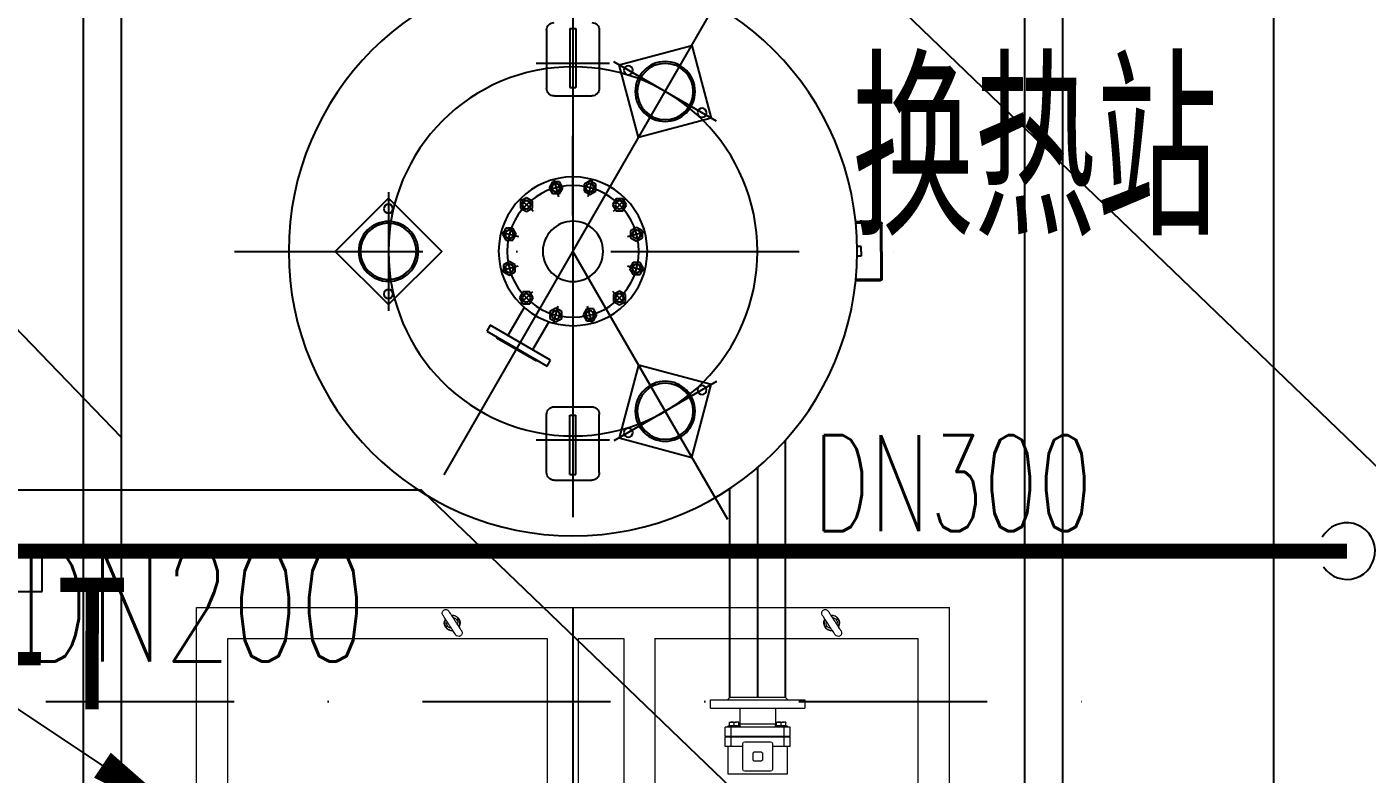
# Model space of a CAD drawing. Extents: x 179183 to 294833, y 947252 to 1004652.
# Drawn here: x 211733 to 215294, y 984627 to 986611 of the extents above; entities that cross this region are included whole.
import ezdxf
from ezdxf.enums import TextEntityAlignment as Align

# ---------------------------------------------------------------- set-up
doc = ezdxf.new("R2010")
doc.units = 0
doc.header["$LTSCALE"] = 1000
doc.linetypes.add('CENTER2', pattern=[1.125, 0.75, -0.125, 0.125, -0.125])
doc.linetypes.add('DASHDOT', pattern=[1, 0.5, -0.25, 0, -0.25])
for name, color, linetype in [('a_bz', 2, 'Continuous'), ('a_shb', 2, 'Continuous'), ('a_shb_bz', 2, 'Continuous'), ('a_shb_jc', 5, 'Continuous'), ('a_水', 6, 'Continuous'), ('a_电', 5, 'Continuous'), ('PIPE-暖供水', 3, 'Continuous'), ('PUB_TEXT', 7, 'Continuous'), ('TEXT-暖供水', 7, 'Continuous'), ('抗震支吊架', 2, 'Continuous')]:
    doc.layers.add(name, color=color, linetype=linetype)
doc.styles.add('_TCH_DIM', font='SIMPLEX', dxfattribs={"bigfont": 'GBCBIG'})
doc.styles.add('_THVAC_PIPEDN', font='simplex.shx', dxfattribs={"width": 0.7, "height": 3, "bigfont": 'gbcbig.shx'})
doc.styles.add('kzcad', font='', dxfattribs={"width": 0.8})
doc.styles.get("Standard").update_dxf_attribs({"font": 'simplex.shx', "width": 0.7, "bigfont": 'gbcbig.shx'})
doc.styles.get('kzcad').set_extended_font_data('SimSun')

# ---------------------------------------------------------------- blocks, each defined once
blk = doc.blocks.new('落地式膨胀箱')
at = {"layer": 'a_shb', "color": 1, "linetype": 'DASHDOT'}
for p, q in [((-350, 1950), (-350, -850)), ((-2600, 550), (1900, 550))]:
    blk.add_line(p, q, dxfattribs=at)
at = {"layer": 'a_shb'}
for p, q in [((-2400, 1750), (1700, 1750)), ((-952.2, 892.2), (-2023.2, 273.9)), ((-2044.9, 647.3), (-2044.9, 452.7)), ((-1044.9, 647.3), (-1044.9, 452.7)), ((-2132.1, 620), (-1977.5, 620)), ((-957.6, 620), (-1112.3, 620)), ((-1957.5, 600), (-1957.5, 500)), ((-1132.3, 600), (-1132.3, 500)), ((-937.6, 600), (-937.6, 500)), ((-1544.9, 550), (-2251.4, 142.1)), ((-2249.9, 550), (-839.8, 550)), ((-2136.9, 558), (-2136.9, 542)), ((-2136.9, 558), (-1979.6, 558)), ((-2136.9, 542), (-1979.6, 542)), ((-1979.6, 558), (-1979.6, 542)), ((-1110.2, 558), (-1110.2, 542)), ((-952.8, 558), (-1110.2, 558)), ((-952.8, 542), (-1110.2, 542)), ((-952.8, 558), (-952.8, 542)), ((-2132.1, 480), (-1977.5, 480)), ((-957.6, 480), (-1112.3, 480)), ((-360.6, 132.9), (-915.6, 132.9)), ((-360.6, 59.3), (-971.1, 59.3)), ((-360.6, -14.2), (-1043.2, -14.2)), ((-1622.9, -265.7), (-1622.9, -200.7)), ((-1619.9, -265.7), (-1619.9, -201.1)), ((-1557.9, -215.7), (-1557.9, -205.3)), ((-1531.9, -215.7), (-1531.9, -205.3)), ((-1469.9, -265.7), (-1469.9, -201.1)), ((-1466.9, -265.7), (-1466.9, -200.7)), ((-1544.9, -215.7), (-1557.9, -215.7)), ((-1544.9, -215.7), (-1531.9, -215.7)), ((-1544.9, -267.7), (-1617.9, -267.7)), ((-1544.9, -270.7), (-1617.9, -270.7)), ((-1544.9, -267.7), (-1471.9, -267.7)), ((-1544.9, -270.7), (-1471.9, -270.7)), ((1700, -650), (-2400, -650))]:
    blk.add_line(p, q, dxfattribs=at)
at = {"layer": 'a_shb', "linetype": 'Continuous', "lineweight": 15}
for p, q in [((-600, 1550), (-600, -450)), ((1600, 1550), (-600, 1550)), ((1517.1, 1467.1), (-517.1, 1467.1)), ((-517.1, 1467.1), (-517.1, 618.7)), ((-579.4, 895.6), (-579.6, 895.7)), ((-578.6, 895.1), (-579.4, 895.6)), ((-577.4, 894.3), (-578.6, 895.1)), ((-575.8, 893.3), (-577.4, 894.3)), ((-573.7, 891.9), (-575.8, 893.3)), ((-571.3, 890.3), (-573.7, 891.9)), ((-568.5, 888.5), (-571.3, 890.3)), ((-589.9, 880), (-589.6, 879.9)), ((-589.6, 879.9), (-588.9, 879.4)), ((-588.9, 879.4), (-587.7, 878.6)), ((-587.7, 878.6), (-586.1, 877.5)), ((-586.1, 877.5), (-584, 876.2)), ((-584, 876.2), (-581.6, 874.6)), ((-581.6, 874.6), (-578.8, 872.8)), ((-578.8, 872.8), (-575.7, 870.8)), ((-575.7, 870.8), (-572.4, 868.6)), ((-572.4, 868.6), (-569, 866.4)), ((-569, 866.4), (-565.5, 864.1)), ((-565.5, 886.5), (-568.5, 888.5)), ((-562.2, 884.4), (-565.5, 886.5)), ((-565.5, 864.1), (-561.9, 861.7)), ((-558.7, 882.1), (-562.2, 884.4)), ((-561.9, 861.7), (-558.3, 859.4)), ((-555.2, 879.8), (-558.7, 882.1)), ((-558.3, 859.4), (-554.9, 857.2)), ((-551.6, 877.5), (-555.2, 879.8)), ((-554.9, 857.2), (-551.6, 855)), ((-548.1, 875.1), (-551.6, 877.5)), ((-551.6, 855), (-548.6, 853)), ((-544.6, 872.9), (-548.1, 875.1)), ((-541.3, 870.8), (-544.6, 872.9)), ((-538.3, 868.8), (-541.3, 870.8)), ((-535.5, 866.9), (-538.3, 868.8)), ((-533.1, 865.4), (-535.5, 866.9)), ((-531, 864), (-533.1, 865.4)), ((-529.4, 862.9), (-531, 864)), ((-528.2, 862.2), (-529.4, 862.9)), ((-527.4, 861.7), (-528.2, 862.2)), ((-527.2, 861.5), (-527.4, 861.7)), ((-548.6, 853), (-545.8, 851.2)), ((-545.8, 851.2), (-543.3, 849.6)), ((-543.3, 849.6), (-541.3, 848.3)), ((-541.3, 848.3), (-539.6, 847.2)), ((-539.6, 847.2), (-538.4, 846.4)), ((-538.4, 846.4), (-537.7, 846)), ((-537.7, 846), (-537.5, 845.8)), ((-517.1, 618.7), (-3.2, 618.7)), ((-517.1, 535.8), (-10.1, 535.8)), ((-517.1, 535.8), (-517.1, 415.3)), ((-517.1, 415.3), (-10.1, 415.3)), ((-517.1, 332.4), (-3.2, 332.4)), ((-517.1, 332.4), (-517.1, -367.1)), ((-332.4, 184.5), (-354.3, 184.5)), ((-354.3, 184.5), (-354.3, 59.3)), ((-332.4, 184.5), (-332.4, 59.3)), ((-257.3, 145.4), (-282.4, 145.4)), ((-282.4, 129.7), (-282.4, 145.4)), ((-257.3, 129.7), (-257.3, 145.4)), ((-230.7, 145.4), (-255.8, 145.4)), ((-255.8, 129.7), (-255.8, 145.4)), ((-230.7, 129.7), (-230.7, 145.4)), ((-354.3, 139.1), (-360.6, 132.9)), ((-360.6, -14.2), (-360.6, 132.9)), ((-295.5, 134.4), (-295.5, 128.2)), ((-295.5, 128.2), (-295.5, 115.6)), ((-295.5, 109.4), (-295.5, 115.6)), ((-286.4, 134.4), (-294.4, 134.4)), ((-286.4, 121.9), (-294.4, 121.9)), ((-286.4, 109.4), (-294.4, 109.4)), ((-285.5, 134.4), (-286.4, 134.4)), ((-286.4, 134.4), (-286.4, 128.2)), ((-286.4, 128.2), (-286.4, 121.9)), ((-286.4, 121.9), (-286.4, 115.6)), ((-286.4, 115.6), (-286.4, 109.4)), ((-286.4, 109.4), (-285.5, 109.4)), ((-283.9, 137.6), (-285.5, 137.6)), ((-285.5, 137.6), (-285.5, 115.9)), ((-285.5, 115.9), (-285.5, 106.3)), ((-282.4, 136), (-283.9, 137.6)), ((-283.9, 137.6), (-283.9, 115.9)), ((-283.9, 115.9), (-283.9, 106.3)), ((-283.9, 106.3), (-282.4, 107.8)), ((-257.3, 129.7), (-282.4, 129.7)), ((-282.4, -11.1), (-282.4, 129.7)), ((-255.8, 129.7), (-257.3, 129.7)), ((-257.3, -11.1), (-257.3, 129.7)), ((-257.3, 114.1), (-255.8, 114.1)), ((-230.7, 129.7), (-255.8, 129.7)), ((-255.8, -11.1), (-255.8, 129.7)), ((-157.2, 137.6), (-230.7, 137.6)), ((-230.7, 98.4), (-230.7, 129.7)), ((-157.2, -18.9), (-157.2, 137.6)), ((-290.2, 106.3), (-332.4, 106.3)), ((-290.2, 12.4), (-290.2, 106.3)), ((-285.5, 106.3), (-283.9, 106.3)), ((-243.2, 93.7), (-243.2, 24.9)), ((-169.7, 98.4), (-238.5, 98.4)), ((-194.7, 71.8), (-213.5, 71.8)), ((-165, 24.9), (-165, 93.7)), ((-354.3, 59.3), (-354.3, -65.9)), ((-332.4, 59.3), (-332.4, -65.9)), ((-216.6, 68.7), (-216.6, 49.9)), ((-213.5, 46.8), (-194.7, 46.8)), ((-191.6, 49.9), (-191.6, 68.7)), ((-332.4, 12.4), (-290.2, 12.4)), ((-295.5, 9.2), (-295.5, 3)), ((-295.5, 3), (-295.5, -9.5)), ((-286.4, 9.2), (-294.4, 9.2)), ((-285.5, 9.2), (-286.4, 9.2)), ((-286.4, 9.2), (-286.4, 3)), ((-286.4, 3), (-286.4, -3.3)), ((-283.9, 12.4), (-285.5, 12.4)), ((-285.5, 12.4), (-285.5, -9.2)), ((-282.4, 10.8), (-283.9, 12.4)), ((-283.9, 12.4), (-283.9, -9.2)), ((-255.8, 4.6), (-257.3, 4.6)), ((-238.5, 20.2), (-169.7, 20.2)), ((-230.7, -11.1), (-230.7, 20.2)), ((-360.6, -14.2), (-354.3, -20.5)), ((-295.5, -15.8), (-295.5, -9.5)), ((-286.4, -3.3), (-294.4, -3.3)), ((-286.4, -15.8), (-294.4, -15.8)), ((-286.4, -3.3), (-286.4, -9.5)), ((-286.4, -9.5), (-286.4, -15.8)), ((-286.4, -15.8), (-285.5, -15.8)), ((-285.5, -9.2), (-285.5, -18.9)), ((-285.5, -18.9), (-283.9, -18.9)), ((-283.9, -9.2), (-283.9, -18.9)), ((-283.9, -18.9), (-282.4, -17.4)), ((-257.3, -11.1), (-282.4, -11.1)), ((-282.4, -26.7), (-282.4, -11.1)), ((-257.3, -26.7), (-282.4, -26.7)), ((-257.3, -11.1), (-255.8, -11.1)), ((-257.3, -26.7), (-257.3, -11.1)), ((-230.7, -11.1), (-255.8, -11.1)), ((-255.8, -26.7), (-255.8, -11.1)), ((-230.7, -26.7), (-255.8, -26.7)), ((-230.7, -26.7), (-230.7, -11.1)), ((-230.7, -18.9), (-157.2, -18.9)), ((-354.3, -65.9), (-332.4, -65.9)), ((-589.9, -127.8), (-589.6, -128)), ((-589.6, -128), (-588.9, -128.4)), ((-588.9, -128.4), (-587.7, -129.2)), ((-587.7, -129.2), (-586.1, -130.3)), ((-586.1, -130.3), (-584, -131.6)), ((-584, -131.6), (-581.6, -133.2)), ((-581.6, -133.2), (-578.8, -135)), ((-579.4, -112.2), (-579.6, -112.1)), ((-578.6, -112.7), (-579.4, -112.2)), ((-578.8, -135), (-575.7, -137)), ((-577.4, -113.5), (-578.6, -112.7)), ((-575.8, -114.6), (-577.4, -113.5)), ((-573.7, -115.9), (-575.8, -114.6)), ((-575.7, -137), (-572.4, -139.2)), ((-571.3, -117.5), (-573.7, -115.9)), ((-572.4, -139.2), (-569, -141.4)), ((-568.5, -119.3), (-571.3, -117.5)), ((-569, -141.4), (-565.5, -143.7)), ((-565.5, -121.3), (-568.5, -119.3)), ((-562.2, -123.5), (-565.5, -121.3)), ((-558.7, -125.7), (-562.2, -123.5)), ((-555.2, -128), (-558.7, -125.7)), ((-551.6, -130.4), (-555.2, -128)), ((-548.1, -132.7), (-551.6, -130.4)), ((-544.6, -134.9), (-548.1, -132.7)), ((-541.3, -137.1), (-544.6, -134.9)), ((-538.3, -139.1), (-541.3, -137.1)), ((-535.5, -140.9), (-538.3, -139.1)), ((-533.1, -142.5), (-535.5, -140.9)), ((-565.5, -143.7), (-561.9, -146.1)), ((-561.9, -146.1), (-558.3, -148.4)), ((-558.3, -148.4), (-554.9, -150.6)), ((-554.9, -150.6), (-551.6, -152.8)), ((-551.6, -152.8), (-548.6, -154.8)), ((-548.6, -154.8), (-545.8, -156.6)), ((-545.8, -156.6), (-543.3, -158.2)), ((-543.3, -158.2), (-541.3, -159.5)), ((-541.3, -159.5), (-539.6, -160.6)), ((-539.6, -160.6), (-538.4, -161.4)), ((-538.4, -161.4), (-537.7, -161.9)), ((-537.7, -161.9), (-537.5, -162)), ((-531, -143.8), (-533.1, -142.5)), ((-529.4, -144.9), (-531, -143.8)), ((-528.2, -145.7), (-529.4, -144.9)), ((-527.4, -146.2), (-528.2, -145.7)), ((-527.2, -146.3), (-527.4, -146.2)), ((-107.9, -367.1), (-517.1, -367.1)), ((-107.9, -450), (-600, -450))]:
    blk.add_line(p, q, dxfattribs=at)
at = {"layer": 'a_shb', "linetype": 'DASHDOT'}
blk.add_line((-1544.9, 1449.1), (-1544.9, -349.1), dxfattribs=at)
at = {"layer": 'a_shb', "ltscale": 0.5}
for p, q in [((-1544.9, 1181.4), (-1686.3, 1040)), ((-1403.5, 1040), (-1544.9, 1181.4)), ((-1686.3, 1040), (-1544.9, 898.6)), ((-1544.9, 898.6), (-1403.5, 1040)), ((-1348.6, 770.1), (-1333.1, 779.1)), ((-1256.1, 609.9), (-1348.6, 770.1)), ((-1333.1, 779.1), (-1256.3, 646.2)), ((-1315.6, 752.8), (-1317.3, 751.8)), ((-1315.6, 752.8), (-1254.6, 647.2)), ((-1396.2, 679.7), (-1321.4, 722.9)), ((-1358.2, 613.9), (-1283.4, 657.1)), ((-1254.6, 647.2), (-1256.3, 646.2)), ((-1256.3, 646.2), (-1240.6, 618.9)), ((-1240.6, 618.9), (-1256.1, 609.9)), ((-2039.9, 427.5), (-2091.7, 234.3)), ((-1846.8, 375.7), (-2039.9, 427.5)), ((-1243, 375.7), (-1049.8, 427.5)), ((-1049.8, 427.5), (-998, 234.3)), ((-1898.5, 182.5), (-1846.8, 375.7)), ((-1191.2, 182.5), (-1243, 375.7)), ((-2091.7, 234.3), (-1898.5, 182.5)), ((-998, 234.3), (-1191.2, 182.5))]:
    blk.add_line(p, q, dxfattribs=at)
at = {"layer": 'a_shb', "ltscale": 0.1}
for p, q in [((-1702.4, 1040), (-1387.4, 1040)), ((-1544.9, 550), (-833.8, 139.4)), ((-1890.5, 168.6), (-2048, 441.4)), ((-1199.3, 168.6), (-1041.8, 441.4))]:
    blk.add_line(p, q, dxfattribs=at)
at = {"layer": 'a_shb', "color": 1}
for p, q in [((-1606.2, 728.1), (-1590.4, 737.3)), ((-1606.2, 709.8), (-1606.2, 728.1)), ((-1590.4, 737.3), (-1574.5, 728.1)), ((-1574.5, 728.1), (-1574.5, 709.8)), ((-1518.2, 719), (-1509, 734.9)), ((-1509, 703.1), (-1518.2, 719)), ((-1509, 734.9), (-1490.7, 734.9)), ((-1490.7, 734.9), (-1481.5, 719)), ((-1481.5, 719), (-1490.7, 703.1)), ((-1687.1, 673.7), (-1677.9, 689.6)), ((-1677.9, 689.6), (-1659.6, 689.6)), ((-1659.6, 689.6), (-1650.4, 673.7)), ((-1590.4, 700.7), (-1606.2, 709.8)), ((-1574.5, 709.8), (-1590.4, 700.7)), ((-1490.7, 703.1), (-1509, 703.1)), ((-1437.3, 682.9), (-1421.4, 692.1)), ((-1437.3, 664.6), (-1437.3, 682.9)), ((-1421.4, 692.1), (-1405.6, 682.9)), ((-1405.6, 682.9), (-1405.6, 664.6)), ((-1677.9, 657.8), (-1687.1, 673.7)), ((-1659.6, 657.8), (-1677.9, 657.8)), ((-1650.4, 673.7), (-1659.6, 657.8)), ((-1421.4, 655.4), (-1437.3, 664.6)), ((-1405.6, 664.6), (-1421.4, 655.4)), ((-1729.9, 604.5), (-1714, 613.6)), ((-1714, 613.6), (-1698.2, 604.5)), ((-1394.5, 595.3), (-1385.3, 611.2)), ((-1385.3, 611.2), (-1367, 611.2)), ((-1367, 611.2), (-1357.8, 595.3)), ((-1729.9, 586.1), (-1729.9, 604.5)), ((-1714, 577), (-1729.9, 586.1)), ((-1698.2, 586.1), (-1714, 577)), ((-1698.2, 604.5), (-1698.2, 586.1)), ((-1385.3, 579.5), (-1394.5, 595.3)), ((-1367, 579.5), (-1385.3, 579.5)), ((-1357.8, 595.3), (-1367, 579.5)), ((-1732.4, 504.8), (-1723.2, 520.6)), ((-1723.2, 488.9), (-1732.4, 504.8)), ((-1723.2, 520.6), (-1704.9, 520.6)), ((-1704.9, 520.6), (-1695.7, 504.8)), ((-1695.7, 504.8), (-1704.9, 488.9)), ((-1392, 514), (-1376.1, 523.1)), ((-1392, 495.6), (-1392, 514)), ((-1376.1, 523.1), (-1360.3, 514)), ((-1360.3, 514), (-1360.3, 495.6)), ((-1704.9, 488.9), (-1723.2, 488.9)), ((-1376.1, 486.5), (-1392, 495.6)), ((-1360.3, 495.6), (-1376.1, 486.5)), ((-1684.6, 435.5), (-1668.8, 444.7)), ((-1684.6, 417.2), (-1684.6, 435.5)), ((-1668.8, 444.7), (-1652.9, 435.5)), ((-1652.9, 435.5), (-1652.9, 417.2)), ((-1439.7, 426.4), (-1430.6, 442.3)), ((-1430.6, 442.3), (-1412.2, 442.3)), ((-1412.2, 442.3), (-1403.1, 426.4)), ((-1668.8, 408), (-1684.6, 417.2)), ((-1652.9, 417.2), (-1668.8, 408)), ((-1608.7, 381.1), (-1599.5, 397)), ((-1599.5, 397), (-1581.2, 397)), ((-1581.2, 397), (-1572, 381.1)), ((-1515.7, 390.3), (-1499.8, 399.4)), ((-1499.8, 399.4), (-1483.9, 390.3)), ((-1430.6, 410.5), (-1439.7, 426.4)), ((-1412.2, 410.5), (-1430.6, 410.5)), ((-1403.1, 426.4), (-1412.2, 410.5)), ((-1599.5, 365.2), (-1608.7, 381.1)), ((-1581.2, 365.2), (-1599.5, 365.2)), ((-1572, 381.1), (-1581.2, 365.2)), ((-1515.7, 371.9), (-1515.7, 390.3)), ((-1499.8, 362.8), (-1515.7, 371.9)), ((-1483.9, 371.9), (-1499.8, 362.8)), ((-1483.9, 390.3), (-1483.9, 371.9))]:
    blk.add_line(p, q, dxfattribs=at)
at = {"layer": 'a_shb', "color": 1, "ltscale": 0.1}
for p, q in [((-1596.2, 740.7), (-1584, 695)), ((-1494, 740.8), (-1506.2, 695.2)), ((-1684.7, 689.5), (-1651.2, 656.1)), ((-1405.4, 689.8), (-1438.8, 656.4)), ((-1735.7, 600.9), (-1690, 588.7)), ((-1354.2, 601.3), (-1399.8, 589.1)), ((-1735.6, 498.7), (-1689.9, 510.9)), ((-1354.1, 499.1), (-1399.7, 511.3)), ((-1684.4, 410.2), (-1650.9, 443.6)), ((-1405.1, 410.5), (-1438.5, 443.9)), ((-1595.8, 359.2), (-1583.6, 404.8)), ((-1493.6, 359.3), (-1505.8, 405))]:
    blk.add_line(p, q, dxfattribs=at)
at = {"layer": 'a_shb', "linetype": 'CENTER2'}
blk.add_line((-1640, 550), (-1851.3, 550), dxfattribs=at)
at = {"layer": 'a_shb'}
for centre, radius in [((-1544.9, 550), 755), ((-1545.1, 549.9), 197.5)]:
    blk.add_circle(centre, radius, dxfattribs=at)
at = {"layer": 'a_shb', "ltscale": 0.5}
for centre, radius in [((-1544.9, 1040), 79.5), ((-1544.9, 1040), 74.5), ((-1658, 1040), 12), ((-1431.7, 1040), 12), ((-2025.8, 403), 12), ((-1064, 403), 12), ((-1969.2, 305), 79.5), ((-1969.2, 305), 74.5), ((-1120.5, 305), 79.5), ((-1120.5, 305), 74.5), ((-1912.7, 207), 12), ((-1177.1, 207), 12)]:
    blk.add_circle(centre, radius, dxfattribs=at)
at = {"layer": 'a_shb', "ltscale": 0.1}
for radius in [490, 175, 80]:
    blk.add_circle((-1544.9, 550), radius, dxfattribs=at)
at = {"layer": 'a_shb', "color": 1, "ltscale": 0.1}
for centre in [(-1590.4, 719), (-1499.8, 719.1), (-1668.8, 673.6), (-1421.3, 673.9), (-1714, 595.1), (-1375.9, 595.5), (-1713.9, 504.5), (-1375.8, 504.9), (-1668.5, 426.1), (-1421, 426.4), (-1590, 380.9), (-1499.4, 381)]:
    blk.add_circle(centre, 11, dxfattribs=at)
at = {"layer": 'a_shb', "color": 1}
for centre in [(-1590.4, 719), (-1499.8, 719), (-1668.8, 673.7), (-1421.4, 673.7), (-1714, 595.3), (-1376.1, 595.3), (-1714, 504.8), (-1376.1, 504.8), (-1668.8, 426.4), (-1421.4, 426.4), (-1590.3, 381.1), (-1499.8, 381.1)]:
    blk.add_circle(centre, 10.6, dxfattribs=at)
at = {"layer": 'a_shb', "linetype": 'Continuous', "lineweight": 15}
for centre, radius, start, end in [((-584.7, 887.9), 9.39, 56.8424, 236.8424), ((-558.5, 870.8), 21, 56.8424, 120.2661), ((-558.5, 870.8), 21, 173.4187, 300.2661), ((-711.9, 959.9), 176.9, 323.3215, 324.992), ((-415.3, 766.1), 177, 148.6932, 150.3634), ((-701.8, 975.4), 176.9, 328.693, 330.3635), ((-405.2, 781.6), 176.9, 143.321, 144.9917), ((-558.5, 870.8), 21, 353.4187, 56.8424), ((-532.3, 853.7), 9.39, 236.8424, 56.8424), ((-290.2, 114.1), 7.82, 270, 306.8699), ((-238.5, 93.7), 4.69, 90, 180), ((-204.1, 59.3), 15.6, 126.8699, 143.1301), ((-204.1, 59.3), 15.6, 36.8699, 53.1301), ((-169.7, 93.7), 4.69, 0, 90), ((-204.1, 59.3), 15.6, 216.8699, 233.1301), ((-204.1, 59.3), 15.6, 306.8699, 323.1301), ((-290.2, 4.6), 7.82, 53.1301, 90), ((-238.5, 24.9), 4.69, 180, 270), ((-169.7, 24.9), 4.69, 270, 0), ((-584.7, -119.9), 9.39, 56.8424, 236.8424), ((-558.5, -137.1), 21, 173.4187, 300.2661), ((-558.5, -137.1), 21, 56.8424, 120.2661), ((-701.8, -32.4), 176.9, 328.6927, 330.3635), ((-405, -226.3), 177.1, 143.322, 144.9904), ((-558.5, -137.1), 21, 353.4187, 56.8424), ((-712, -47.8), 177, 323.3221, 324.9917), ((-415.3, -241.7), 176.9, 148.6932, 150.3635), ((-532.3, -154.2), 9.39, 236.8424, 56.8424)]:
    blk.add_arc(centre, radius, start, end, dxfattribs=at)
at = {"layer": 'a_shb', "color": 1}
for centre, start, end in [((-1590.4, 719), 183.81, 192.8543), ((-1590.4, 719), 162.9653, 171.4578), ((-1590.4, 719), 202.9611, 211.4995), ((-1590.4, 719), 144.3352, 153.3268), ((-1590.4, 719), 121.5204, 132.499), ((-1590.4, 719), 102.1558, 109.0839), ((-1590.4, 719), 83.0299, 92.0746), ((-1590.4, 719), 65.648, 73.758), ((-1590.4, 719), 45.6041, 56.9511), ((-1590.4, 719), 314.2007, 325.4409), ((-1590.4, 719), 22.5225, 33.6648), ((-1590.4, 719), 336.3691, 347.3209), ((-1590.4, 719), 358.3348, 12.4527), ((-1499.8, 719), 172.9611, 181.4995), ((-1499.8, 719), 190.6033, 200.6965), ((-1499.8, 719), 153.81, 162.8543), ((-1499.8, 719), 211.4173, 222.6732), ((-1499.8, 719), 132.9653, 141.4578), ((-1499.8, 719), 114.3352, 123.3268), ((-1499.8, 719), 91.5204, 102.499), ((-1499.8, 719), 72.1558, 79.0839), ((-1499.8, 719), 53.0299, 62.0746), ((-1499.8, 719), 35.648, 43.758), ((-1499.8, 719), 328.3348, 342.4527), ((-1499.8, 719), 15.6041, 26.9511), ((-1499.8, 719), 352.5225, 3.6648), ((-1668.8, 673.7), 151.5204, 162.499), ((-1668.8, 673.7), 132.1558, 139.0839), ((-1668.8, 673.7), 113.0299, 122.0746), ((-1668.8, 673.7), 95.648, 103.758), ((-1668.8, 673.7), 75.6041, 86.9511), ((-1668.8, 673.7), 52.5225, 63.6648), ((-1668.8, 673.7), 28.3348, 42.4527), ((-1668.8, 673.7), 6.3691, 17.3209), ((-1590.4, 719), 220.6033, 230.6965), ((-1590.4, 719), 241.4173, 252.6732), ((-1590.4, 719), 262.6018, 275.4318), ((-1590.4, 719), 288.2313, 301.6), ((-1499.8, 719), 232.6018, 245.4318), ((-1499.8, 719), 258.2313, 271.6), ((-1499.8, 719), 284.2007, 295.4409), ((-1499.8, 719), 306.3691, 317.3209), ((-1421.4, 673.7), 160.6033, 170.6965), ((-1421.4, 673.7), 142.9611, 151.4995), ((-1421.4, 673.7), 123.81, 132.8543), ((-1421.4, 673.7), 102.9653, 111.4578), ((-1421.4, 673.7), 84.3352, 93.3268), ((-1421.4, 673.7), 61.5204, 72.499), ((-1421.4, 673.7), 42.1558, 49.0839), ((-1421.4, 673.7), 23.0299, 32.0746), ((-1421.4, 673.7), 5.648, 13.758), ((-1668.8, 673.7), 174.3352, 183.3268), ((-1668.8, 673.7), 192.9653, 201.4578), ((-1668.8, 673.7), 213.81, 222.8543), ((-1668.8, 673.7), 232.9611, 241.4995), ((-1668.8, 673.7), 250.6033, 260.6965), ((-1668.8, 673.7), 271.4173, 282.6732), ((-1668.8, 673.7), 292.6018, 305.4318), ((-1668.8, 673.7), 318.2313, 331.6), ((-1668.8, 673.7), 344.2007, 355.4409), ((-1421.4, 673.7), 181.4173, 192.6732), ((-1421.4, 673.7), 202.6018, 215.4318), ((-1421.4, 673.7), 228.2313, 241.6), ((-1421.4, 673.7), 254.2007, 265.4409), ((-1421.4, 673.7), 276.3691, 287.3209), ((-1421.4, 673.7), 298.3348, 312.4527), ((-1421.4, 673.7), 322.5225, 333.6648), ((-1421.4, 673.7), 345.6041, 356.9511), ((-1714, 595.3), 105.6041, 116.9511), ((-1714, 595.3), 82.5225, 93.6648), ((-1714, 595.3), 58.3348, 72.4527), ((-1376.1, 595.3), 112.9611, 121.4995), ((-1376.1, 595.3), 93.81, 102.8543), ((-1376.1, 595.3), 72.9653, 81.4578), ((-1376.1, 595.3), 54.3352, 63.3268), ((-1714, 595.3), 181.5204, 192.499), ((-1714, 595.3), 162.1558, 169.0839), ((-1714, 595.3), 204.3352, 213.3268), ((-1714, 595.3), 143.0299, 152.0746), ((-1714, 595.3), 222.9653, 231.4578), ((-1714, 595.3), 125.648, 133.758), ((-1714, 595.3), 243.81, 252.8543), ((-1714, 595.3), 262.9611, 271.4995), ((-1714, 595.3), 280.6033, 290.6965), ((-1714, 595.3), 301.4173, 312.6732), ((-1714, 595.3), 36.3691, 47.3209), ((-1714, 595.3), 322.6018, 335.4318), ((-1714, 595.3), 14.2007, 25.4409), ((-1714, 595.3), 348.2313, 1.6), ((-1376.1, 595.3), 172.6018, 185.4318), ((-1376.1, 595.3), 151.4173, 162.6732), ((-1376.1, 595.3), 198.2313, 211.6), ((-1376.1, 595.3), 130.6033, 140.6965), ((-1376.1, 595.3), 224.2007, 235.4409), ((-1376.1, 595.3), 246.3691, 257.3209), ((-1376.1, 595.3), 268.3348, 282.4527), ((-1376.1, 595.3), 292.5225, 303.6648), ((-1376.1, 595.3), 315.6041, 326.9511), ((-1376.1, 595.3), 31.5204, 42.499), ((-1376.1, 595.3), 335.648, 343.758), ((-1376.1, 595.3), 12.1558, 19.0839), ((-1376.1, 595.3), 353.0299, 2.0746), ((-1714, 504.8), 173.0299, 182.0746), ((-1714, 504.8), 192.1558, 199.0839), ((-1714, 504.8), 155.648, 163.758), ((-1714, 504.8), 211.5204, 222.499), ((-1714, 504.8), 135.6041, 146.9511), ((-1714, 504.8), 112.5225, 123.6648), ((-1714, 504.8), 88.3348, 102.4527), ((-1714, 504.8), 66.3691, 77.3209), ((-1714, 504.8), 44.2007, 55.4409), ((-1714, 504.8), 18.2313, 31.6), ((-1714, 504.8), 331.4173, 342.6732), ((-1714, 504.8), 352.6018, 5.4318), ((-1376.1, 504.8), 168.2313, 181.6), ((-1376.1, 504.8), 194.2007, 205.4409), ((-1376.1, 504.8), 142.6018, 155.4318), ((-1376.1, 504.8), 121.4173, 132.6732), ((-1376.1, 504.8), 100.6033, 110.6965), ((-1376.1, 504.8), 82.9611, 91.4995), ((-1376.1, 504.8), 63.81, 72.8543), ((-1376.1, 504.8), 42.9653, 51.4578), ((-1376.1, 504.8), 323.0299, 332.0746), ((-1376.1, 504.8), 24.3352, 33.3268), ((-1376.1, 504.8), 342.1558, 349.0839), ((-1376.1, 504.8), 1.5204, 12.499), ((-1714, 504.8), 234.3352, 243.3268), ((-1714, 504.8), 252.9653, 261.4578), ((-1714, 504.8), 273.81, 282.8543), ((-1714, 504.8), 292.9611, 301.4995), ((-1714, 504.8), 310.6033, 320.6965), ((-1376.1, 504.8), 216.3691, 227.3209), ((-1376.1, 504.8), 238.3348, 252.4527), ((-1376.1, 504.8), 262.5225, 273.6648), ((-1376.1, 504.8), 285.6041, 296.9511), ((-1376.1, 504.8), 305.648, 313.758), ((-1668.8, 426.4), 165.6041, 176.9511), ((-1668.8, 426.4), 142.5225, 153.6648), ((-1668.8, 426.4), 118.3348, 132.4527), ((-1668.8, 426.4), 96.3691, 107.3209), ((-1668.8, 426.4), 74.2007, 85.4409), ((-1668.8, 426.4), 48.2313, 61.6), ((-1668.8, 426.4), 22.6018, 35.4318), ((-1668.8, 426.4), 1.4173, 12.6732), ((-1421.4, 426.4), 164.2007, 175.4409), ((-1421.4, 426.4), 138.2313, 151.6), ((-1421.4, 426.4), 112.6018, 125.4318), ((-1421.4, 426.4), 91.4173, 102.6732), ((-1421.4, 426.4), 70.6033, 80.6965), ((-1421.4, 426.4), 52.9611, 61.4995), ((-1421.4, 426.4), 33.81, 42.8543), ((-1421.4, 426.4), 12.9653, 21.4578), ((-1668.8, 426.4), 185.648, 193.758), ((-1668.8, 426.4), 203.0299, 212.0746), ((-1668.8, 426.4), 222.1558, 229.0839), ((-1668.8, 426.4), 241.5204, 252.499), ((-1668.8, 426.4), 264.3352, 273.3268), ((-1668.8, 426.4), 282.9653, 291.4578), ((-1668.8, 426.4), 303.81, 312.8543), ((-1668.8, 426.4), 322.9611, 331.4995), ((-1668.8, 426.4), 340.6033, 350.6965), ((-1590.3, 381.1), 104.2007, 115.4409), ((-1590.3, 381.1), 78.2313, 91.6), ((-1590.3, 381.1), 52.6018, 65.4318), ((-1499.8, 381.1), 108.2313, 121.6), ((-1499.8, 381.1), 82.6018, 95.4318), ((-1499.8, 381.1), 61.4173, 72.6732), ((-1421.4, 426.4), 186.3691, 197.3209), ((-1421.4, 426.4), 208.3348, 222.4527), ((-1421.4, 426.4), 232.5225, 243.6648), ((-1421.4, 426.4), 255.6041, 266.9511), ((-1421.4, 426.4), 275.648, 283.758), ((-1421.4, 426.4), 293.0299, 302.0746), ((-1421.4, 426.4), 312.1558, 319.0839), ((-1421.4, 426.4), 331.5204, 342.499), ((-1421.4, 426.4), 354.3352, 3.3268), ((-1590.3, 381.1), 172.5225, 183.6648), ((-1590.3, 381.1), 195.6041, 206.9511), ((-1590.3, 381.1), 148.3348, 162.4527), ((-1590.3, 381.1), 215.648, 223.758), ((-1590.3, 381.1), 126.3691, 137.3209), ((-1590.3, 381.1), 233.0299, 242.0746), ((-1590.3, 381.1), 252.1558, 259.0839), ((-1590.3, 381.1), 271.5204, 282.499), ((-1590.3, 381.1), 294.3352, 303.3268), ((-1590.3, 381.1), 312.9653, 321.4578), ((-1590.3, 381.1), 31.4173, 42.6732), ((-1590.3, 381.1), 333.81, 342.8543), ((-1590.3, 381.1), 10.6033, 20.6965), ((-1590.3, 381.1), 352.9611, 1.4995), ((-1499.8, 381.1), 178.3348, 192.4527), ((-1499.8, 381.1), 156.3691, 167.3209), ((-1499.8, 381.1), 202.5225, 213.6648), ((-1499.8, 381.1), 134.2007, 145.4409), ((-1499.8, 381.1), 225.6041, 236.9511), ((-1499.8, 381.1), 245.648, 253.758), ((-1499.8, 381.1), 263.0299, 272.0746), ((-1499.8, 381.1), 282.1558, 289.0839), ((-1499.8, 381.1), 301.5204, 312.499), ((-1499.8, 381.1), 40.6033, 50.6965), ((-1499.8, 381.1), 324.3352, 333.3268), ((-1499.8, 381.1), 22.9611, 31.4995), ((-1499.8, 381.1), 342.9653, 351.4578), ((-1499.8, 381.1), 3.81, 12.8543)]:
    blk.add_arc(centre, 11.7, start, end, dxfattribs=at)
at = {"layer": 'a_shb'}
for centre, radius, start, end in [((-2132.1, 600), 20, 89.9999, 179.9999), ((-1977.5, 600), 20, 359.9999, 89.9999), ((-1112.3, 600), 20, 90.0001, 180.0001), ((-957.6, 600), 20, 0.0001, 90.0001), ((-2132.1, 500), 20, 179.9999, 269.9999), ((-1977.5, 500), 20, 269.9999, 359.9999), ((-1112.3, 500), 20, 180.0001, 270.0001), ((-957.6, 500), 20, 270.0001, 0.0001), ((-1617.9, -265.7), 5, 180, 270), ((-1617.9, -265.7), 2, 180, 270), ((-1471.9, -265.7), 5, 270, 0), ((-1471.9, -265.7), 2, 270, 0)]:
    blk.add_arc(centre, radius, start, end, dxfattribs=at)
at = {"layer": 'a_shb', "linetype": 'Continuous', "lineweight": 15}
for points, knots in [([(-567.6, 887.9), (-566.4, 888.6), (-564.1, 889.8), (-560.5, 890.6), (-556.5, 890.8), (-552.1, 890.1), (-549.2, 888.5), (-548, 887.9)], [0, 0, 0, 0, 0.218081, 0.374096, 0.530048, 0.812011, 1, 1, 1, 1]), ([(-570, 854.2), (-571.1, 855.1), (-573.6, 857.1), (-576.4, 861.3), (-577.9, 866), (-578.3, 869.7), (-578, 871.6), (-578, 872.2)], [0, 0, 0, 0, 0.193599, 0.457648, 0.710886, 0.907331, 1, 1, 1, 1]), ([(-571.7, 868.1), (-571.7, 867.9), (-571.9, 867.1), (-571.9, 865.7), (-571.6, 863.9), (-570.7, 861.9), (-569, 859.9), (-567.6, 858.9), (-567, 858.4)], [0, 0, 0, 0, 0.080974, 0.300961, 0.380875, 0.58658, 0.819007, 1, 1, 1, 1]), ([(-567, 858.4), (-566.9, 858.4), (-566.7, 858.2), (-566.5, 858.1), (-566.4, 858.1)], [0, 0, 0, 0, 0.499987, 1, 1, 1, 1]), ([(-566.4, 858.1), (-565.8, 857.7), (-564.2, 856.8), (-561.7, 856), (-559.7, 856.1), (-557.9, 856.4), (-556.7, 857), (-555.9, 857.5), (-555.7, 857.7)], [0, 0, 0, 0, 0.175819, 0.423722, 0.618616, 0.675423, 0.90459, 1, 1, 1, 1]), ([(-550.6, 883.5), (-551.3, 883.8), (-552.8, 884.7), (-555.4, 885.5), (-557.4, 885.5), (-559.2, 885.1), (-560.4, 884.5), (-561.2, 884), (-561.4, 883.9)], [0, 0, 0, 0, 0.17582, 0.423722, 0.618616, 0.675423, 0.904589, 1, 1, 1, 1]), ([(-550.1, 883.1), (-550.2, 883.2), (-550.3, 883.3), (-550.5, 883.4), (-550.6, 883.5)], [0, 0, 0, 0, 0.506036, 1, 1, 1, 1]), ([(-545.4, 873.4), (-545.3, 873.6), (-545.2, 874.5), (-545.1, 875.8), (-545.5, 877.7), (-546.3, 879.6), (-548, 881.6), (-549.5, 882.7), (-550.1, 883.1)], [0, 0, 0, 0, 0.080974, 0.300946, 0.380875, 0.586582, 0.819009, 1, 1, 1, 1]), ([(-548, 887.9), (-547.8, 887.8), (-547.5, 887.6), (-547.2, 887.4), (-547.1, 887.3)], [0, 0, 0, 0, 0.493969, 1, 1, 1, 1]), ([(-547.1, 887.3), (-546, 886.5), (-543.5, 884.5), (-540.7, 880.3), (-539.2, 875.5), (-538.8, 871.8), (-539, 869.9), (-539.1, 869.3)], [0, 0, 0, 0, 0.193597, 0.457647, 0.710886, 0.907332, 1, 1, 1, 1]), ([(-569.1, 853.6), (-569.2, 853.7), (-569.5, 853.9), (-569.9, 854.1), (-570, 854.2)], [0, 0, 0, 0, 0.5000275, 1, 1, 1, 1]), ([(-549.4, 853.6), (-550.7, 852.9), (-552.9, 851.7), (-556.5, 851), (-560.6, 850.7), (-565, 851.5), (-567.9, 853), (-569.1, 853.6)], [0, 0, 0, 0, 0.2180816, 0.3740965, 0.5300485, 0.8120125, 1, 1, 1, 1]), ([(-295.5, 128.2), (-295.5, 128.3), (-295.5, 129.4), (-295.2, 131.6), (-294.7, 133.5), (-294.4, 134.4)], [0, 0, 0, 0, 0.070092, 0.53079, 1, 1, 1, 1]), ([(-294.4, 134.4), (-294.9, 134.4), (-295.4, 134.4), (-295.5, 134.4), (-295.5, 134.4)], [0, 0, 0, 0, 0.785628, 1, 1, 1, 1]), ([(-294.4, 121.9), (-294.7, 122.9), (-295.3, 125), (-295.4, 127.1), (-295.5, 128.2)], [0, 0, 0, 0, 0.495458, 1, 1, 1, 1]), ([(-295.5, 115.6), (-295.5, 115.8), (-295.5, 116.9), (-295.2, 119), (-294.7, 120.9), (-294.4, 121.9)], [0, 0, 0, 0, 0.07008, 0.530781, 1, 1, 1, 1]), ([(-294.4, 109.4), (-294.7, 110.4), (-295.3, 112.5), (-295.4, 114.6), (-295.5, 115.6)], [0, 0, 0, 0, 0.495452, 1, 1, 1, 1]), ([(-295.5, 109.4), (-295.5, 109.4), (-295.4, 109.4), (-294.9, 109.4), (-294.4, 109.4)], [0, 0, 0, 0, 0.214372, 1, 1, 1, 1]), ([(-295.5, 3), (-295.5, 3.1), (-295.5, 4.3), (-295.2, 6.4), (-294.7, 8.3), (-294.4, 9.2)], [0, 0, 0, 0, 0.070092, 0.530787, 1, 1, 1, 1]), ([(-294.4, 9.2), (-294.9, 9.2), (-295.4, 9.2), (-295.5, 9.2), (-295.5, 9.2)], [0, 0, 0, 0, 0.785628, 1, 1, 1, 1]), ([(-294.4, -3.3), (-294.7, -2.3), (-295.3, -0.2), (-295.4, 1.9), (-295.5, 3)], [0, 0, 0, 0, 0.495458, 1, 1, 1, 1]), ([(-295.5, -9.5), (-295.5, -9.4), (-295.5, -8.3), (-295.2, -6.1), (-294.7, -4.2), (-294.4, -3.3)], [0, 0, 0, 0, 0.070075, 0.530784, 1, 1, 1, 1]), ([(-294.4, -15.8), (-294.7, -14.8), (-295.3, -12.7), (-295.4, -10.6), (-295.5, -9.5)], [0, 0, 0, 0, 0.495452, 1, 1, 1, 1]), ([(-295.5, -15.8), (-295.5, -15.8), (-295.4, -15.8), (-294.9, -15.8), (-294.4, -15.8)], [0, 0, 0, 0, 0.214372, 1, 1, 1, 1]), ([(-570, -153.6), (-571.1, -152.7), (-573.6, -150.8), (-576.4, -146.5), (-577.9, -141.8), (-578.3, -138.1), (-578, -136.2), (-578, -135.6)], [0, 0, 0, 0, 0.193599, 0.457648, 0.710887, 0.907333, 1, 1, 1, 1]), ([(-571.7, -139.7), (-571.7, -139.9), (-571.9, -140.8), (-571.9, -142.1), (-571.6, -143.9), (-570.7, -145.9), (-569, -147.9), (-567.6, -148.9), (-567, -149.4)], [0, 0, 0, 0, 0.080977, 0.300963, 0.380874, 0.586581, 0.819008, 1, 1, 1, 1]), ([(-567.6, -119.9), (-566.4, -119.2), (-564.1, -118), (-560.5, -117.3), (-556.5, -117), (-552.1, -117.8), (-549.2, -119.3), (-548, -119.9)], [0, 0, 0, 0, 0.2180814, 0.3740958, 0.5300477, 0.8120112, 1, 1, 1, 1]), ([(-550.6, -124.3), (-551.3, -124), (-552.8, -123.1), (-555.4, -122.3), (-557.4, -122.3), (-559.2, -122.7), (-560.4, -123.3), (-561.2, -123.8), (-561.4, -124)], [0, 0, 0, 0, 0.17582, 0.423722, 0.618616, 0.675422, 0.904589, 1, 1, 1, 1]), ([(-550.1, -124.7), (-550.2, -124.6), (-550.3, -124.5), (-550.5, -124.4), (-550.6, -124.3)], [0, 0, 0, 0, 0.5060163, 1, 1, 1, 1]), ([(-545.4, -134.4), (-545.3, -134.2), (-545.2, -133.4), (-545.1, -132), (-545.5, -130.2), (-546.3, -128.2), (-548, -126.2), (-549.5, -125.2), (-550.1, -124.7)], [0, 0, 0, 0, 0.080975, 0.300944, 0.380874, 0.586579, 0.819009, 1, 1, 1, 1]), ([(-548, -119.9), (-547.8, -120), (-547.5, -120.2), (-547.2, -120.4), (-547.1, -120.5)], [0, 0, 0, 0, 0.493958, 1, 1, 1, 1]), ([(-547.1, -120.5), (-546, -121.4), (-543.5, -123.4), (-540.7, -127.6), (-539.2, -132.3), (-538.8, -136), (-539, -137.9), (-539.1, -138.5)], [0, 0, 0, 0, 0.193598, 0.457647, 0.710886, 0.907331, 1, 1, 1, 1]), ([(-569.1, -154.2), (-569.2, -154.1), (-569.5, -153.9), (-569.9, -153.7), (-570, -153.6)], [0, 0, 0, 0, 0.500022, 1, 1, 1, 1]), ([(-549.4, -154.2), (-550.7, -154.9), (-552.9, -156.1), (-556.5, -156.9), (-560.6, -157.1), (-565, -156.4), (-567.9, -154.8), (-569.1, -154.2)], [0, 0, 0, 0, 0.2180818, 0.3740966, 0.5300488, 0.8120128, 1, 1, 1, 1]), ([(-567, -149.4), (-566.9, -149.5), (-566.7, -149.6), (-566.5, -149.7), (-566.4, -149.8)], [0, 0, 0, 0, 0.499997, 1, 1, 1, 1]), ([(-566.4, -149.8), (-565.8, -150.1), (-564.2, -151), (-561.7, -151.8), (-559.7, -151.8), (-557.9, -151.4), (-556.7, -150.8), (-555.9, -150.3), (-555.7, -150.1)], [0, 0, 0, 0, 0.1758186, 0.4237218, 0.6186161, 0.6754229, 0.9045895, 1, 1, 1, 1])]:
    blk.add_open_spline(points, degree=3, knots=knots, dxfattribs=at)
at = {"layer": 'a_shb_jc'}
blk.add_lwpolyline([(-2500, -750), (1800, -750), (1800, 1850), (-2500, 1850)], close=True, dxfattribs=at)
blk = doc.blocks.new('A$C325A3371')
at = {"layer": 'PUB_TEXT', "color": 1}
blk.add_text('换热站', height=450, dxfattribs=at).set_placement((25848, 29104.8))

msp = doc.modelspace()

# ---------------------------------------------------------------- linework, layer by layer
at = {"layer": 'a_bz'}
msp.add_line((211984, 985521.5), (211440.4, 986085.5), dxfattribs=at)
at = {"layer": 'a_shb'}
for p, q in [((211774.5, 985112.2, 500), (211774.5, 985219.4, -500)), ((211465, 985112.2, 500), (211774.5, 985112.2, 500))]:
    msp.add_line(p, q, dxfattribs=at)
msp.add_arc((215239.5, 985219.4, 500), 75, 214.1936, 150.5208, dxfattribs=at)
at = {"layer": 'a_shb_bz', "extrusion": (5.6654e-17, -0.30841, 0.951253)}
msp.add_line((215045.3, 982470.1, 3000), (215045.3, 988411.4, 1628.4), dxfattribs=at)
at = {"layer": 'a_电'}
for p, q in [((216634, 984180.1), (212782.1, 987881.4)), ((212184, 984485), (207410, 987660)), ((212782.1, 985381.4), (209884, 985381.4)), ((216634, 981680.1), (212782.1, 985381.4))]:
    msp.add_line(p, q, dxfattribs=at)
msp.add_lwpolyline([(212184, 984485, 0, 80, 0), (211934.2, 984651.1, 0, 0, 0)], format="xyseb", dxfattribs=at)
at = {"layer": 'PIPE-暖供水', "linetype": 'Continuous', "const_width": 40}
msp.add_lwpolyline([(210240.8, 985219.4), (215239.5, 985219.4)], dxfattribs=at)

# ---------------------------------------------------------------- block references
at = {"layer": 'a_shb', "xscale": -1, "rotation": 90}
msp.add_blockref('落地式膨胀箱', (213734, 984470.1), dxfattribs=at)
at = {"layer": 'a_水'}
msp.add_blockref('A$C325A3371', (188077, 956952.2), dxfattribs=at)

# ---------------------------------------------------------------- texts
at = {"layer": 'a_电', "color": 7, "style": '_TCH_DIM', "width": 0.705882}
msp.add_text('DN200', height=297.5, dxfattribs=at).set_placement((211709.3, 984926.4))
at = {"layer": 'TEXT-暖供水', "linetype": 'Continuous', "style": '_THVAC_PIPEDN', "width": 0.658824}
msp.add_text('DN300', height=255, dxfattribs=at).set_placement((213821.5, 985271.9))
at = {"layer": '抗震支吊架', "color": 2, "style": 'kzcad', "width": 0.8}
msp.add_text('CNS-DN250-T', height=350, rotation=359.8854, dxfattribs=at).set_placement((210954, 984801), align=Align.CENTER)

doc.saveas('drawing.dxf')
